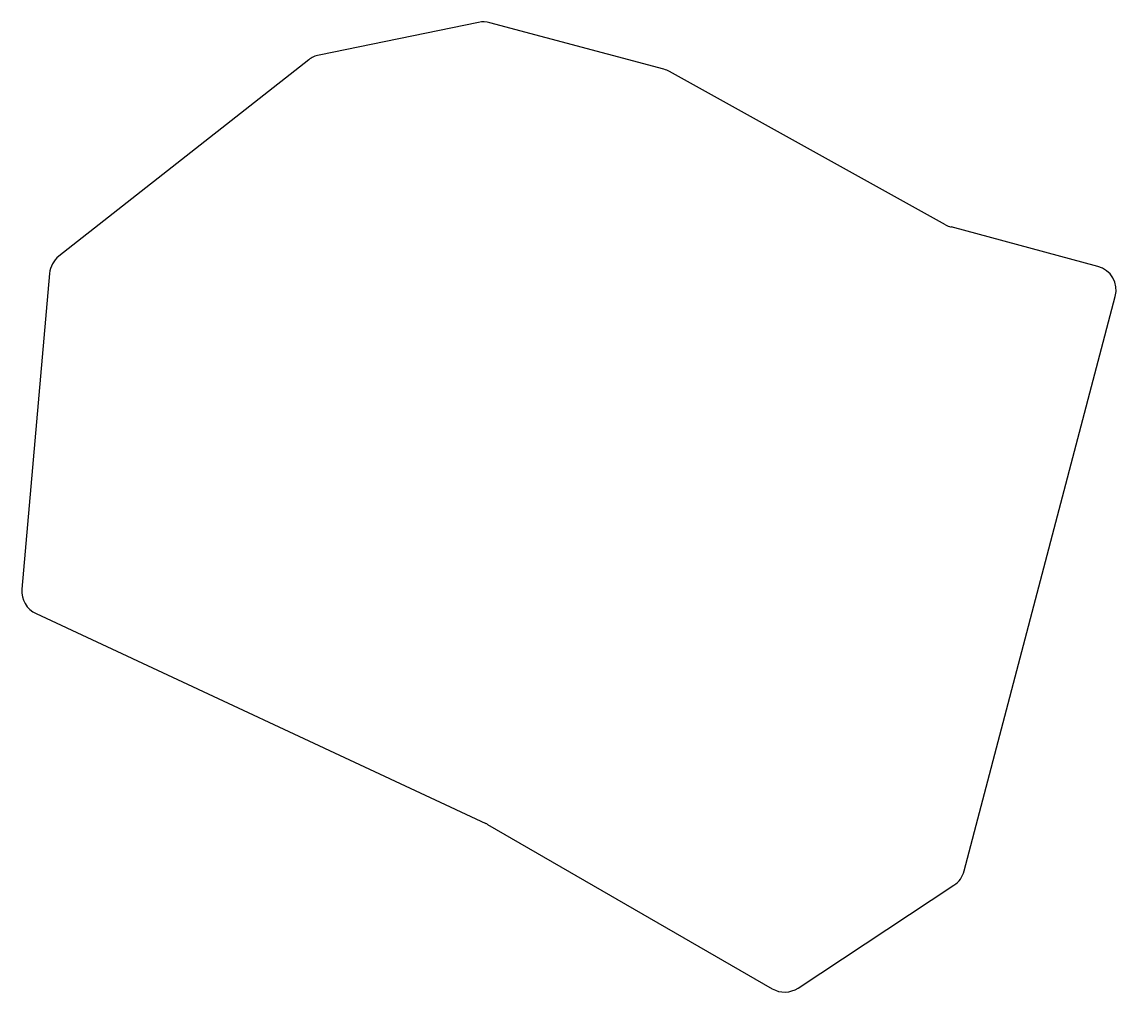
# Model space of a CAD drawing. Header units: millimetres. Extents: x 47 to 181, y -186 to -67.
import ezdxf

# ---------------------------------------------------------------- set-up
doc = ezdxf.new("R2010")
doc.units = ezdxf.units.MM

msp = doc.modelspace()

# ---------------------------------------------------------------- linework, layer by layer
for p, q in [((103.07, -67.52), (83.65, -71.49)), ((125.62, -73.23), (104.45, -67.56)), ((82.4, -72.07), (51.99, -95.98)), ((159.9, -92.16), (126.3, -73.51)), ((178.45, -97.22), (160.58, -92.43)), ((50.86, -98.08), (47.49, -136.53)), ((162.18, -170.84), (180.57, -100.88)), ((49.21, -139.51), (103.94, -165.06)), ((104.17, -165.18), (138.82, -185.19)), ((141.98, -185.09), (160.93, -172.58))]:
    msp.add_line(p, q)
for centre, start, end in [((103.67, -70.45), 75, 101.5651), ((84.25, -74.43), 101.5651, 128.1822), ((124.85, -76.13), 60.9638, 75), ((161.36, -89.54), 240.9638, 255), ((53.84, -98.34), 128.1822, 175), ((177.67, -100.12), 345.2699, 75), ((50.48, -136.79), 175, 244.9761), ((102.67, -167.78), 60, 64.9761), ((159.28, -170.08), 303.435, 345.2699), ((140.32, -182.59), 240, 303.435)]:
    msp.add_arc(centre, 3, start, end)

doc.saveas('drawing.dxf')
